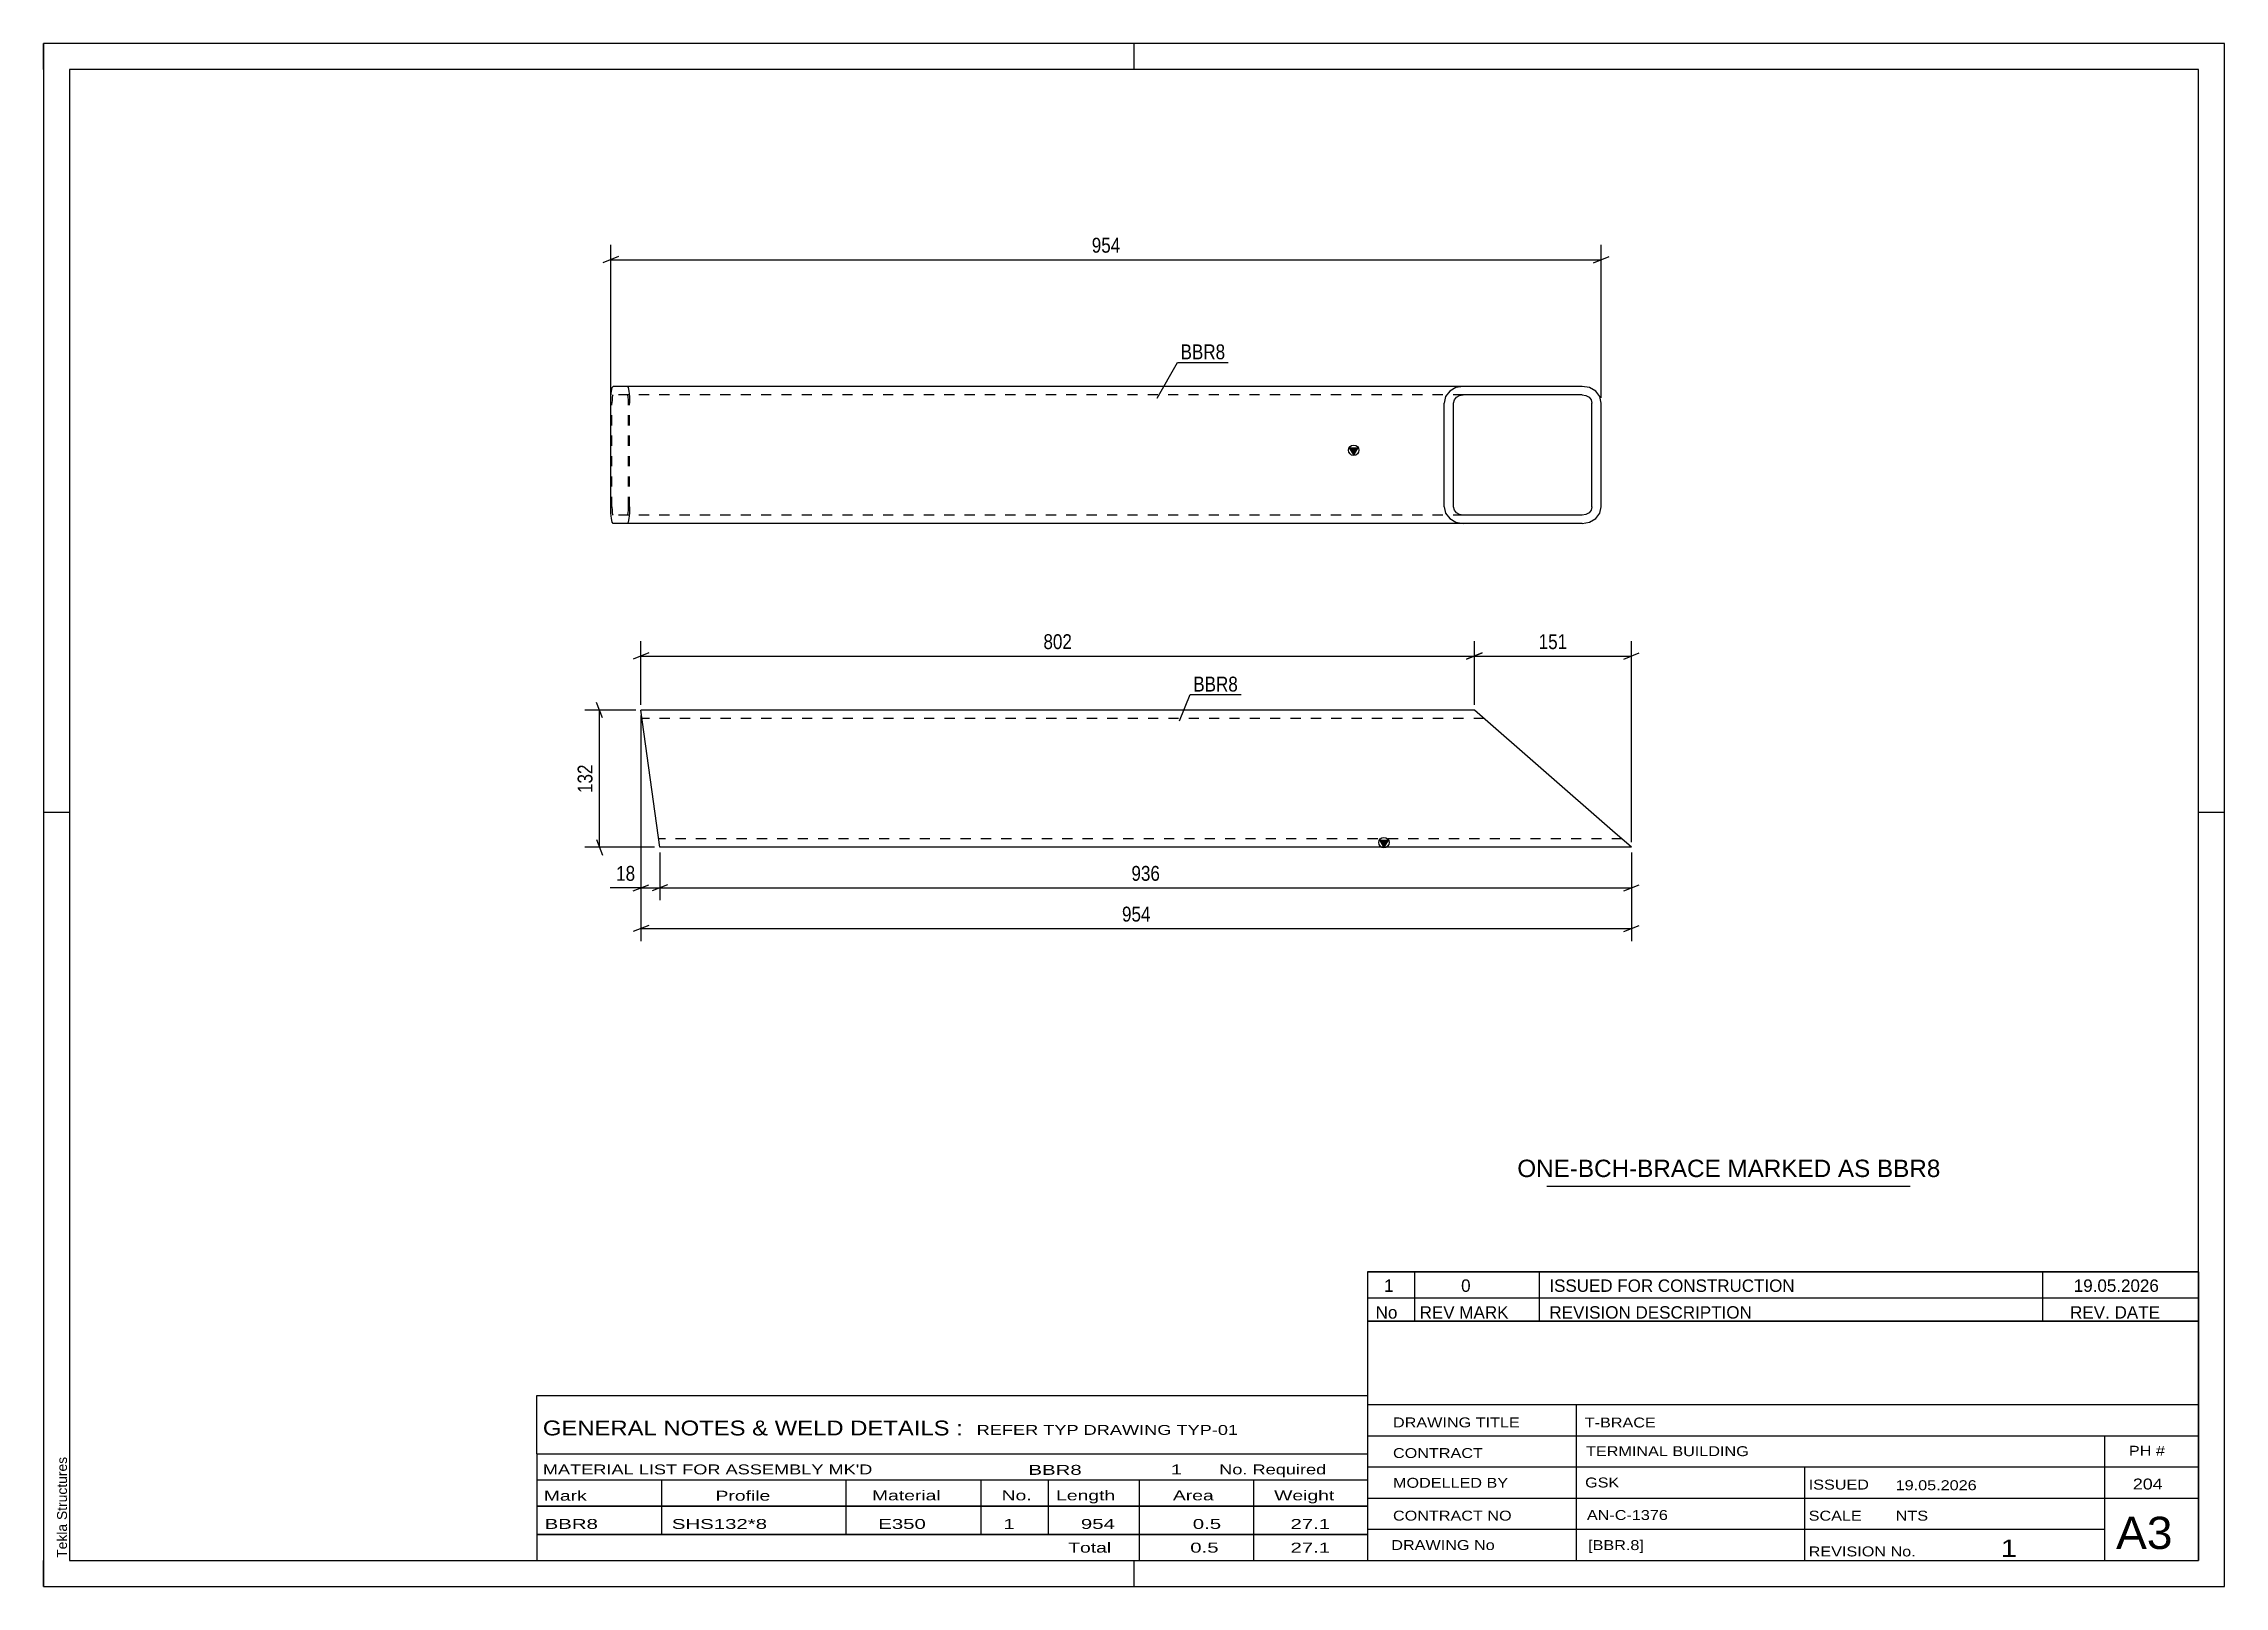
# Model space of a CAD drawing. Header units: millimetres. Extents: x 0 to 420, y 0 to 297.
import ezdxf

# ---------------------------------------------------------------- set-up
doc = ezdxf.new("R2010")
doc.units = ezdxf.units.MM
doc.linetypes.add('DXK_LINE_DOT2', pattern=[3.9198, 1.9599, -1.9599])
doc.styles.add('Arial', font='ARIAL.TTF', dxfattribs={"height": 0.2})
doc.styles.add('Arial Narrow', font='ARIALN.TTF', dxfattribs={"height": 0.2})

# ---------------------------------------------------------------- blocks, each defined once
blk = doc.blocks.new('Unknown-491737279-1161')
at = {"color": 5, "linetype": 'Continuous'}
for p, q in [((420, 297), (0, 297)), ((0, 297), (0, 0)), ((0, 292), (0, 297)), ((210, 292), (210, 297)), ((420, 0), (420, 297)), ((415, 292), (5, 292)), ((5, 292), (5, 5)), ((415, 5), (415, 292)), ((5, 149), (0, 149)), ((420, 149), (415, 149)), ((0, 0), (0, 5)), ((5, 5), (415, 5)), ((210, 0), (210, 5)), ((0, 0), (420, 0))]:
    blk.add_line(p, q, dxfattribs=at)
at = {"color": 174, "linetype": 'Continuous', "style": 'Arial'}
blk.add_text('Tekla Structures', height=1.9102, rotation=90, dxfattribs=at).set_placement((4.5, 5.5))
blk = doc.blocks.new('Unknown-491737279-3048')
at = {"color": 7, "linetype": 'Continuous'}
for p, q in [((255, 51.05), (255, 5)), ((255, 51.05), (415, 51.05)), ((415, 51), (415, 5)), ((255, 35), (415, 35)), ((295.14, 35), (295.14, 5)), ((255, 29), (415, 29)), ((397, 5.05), (397, 28.9)), ((255, 23), (415, 23)), ((339.14, 23), (339.14, 5)), ((255, 17), (415, 17)), ((255, 11), (397, 11)), ((255, 5), (415, 5))]:
    blk.add_line(p, q, dxfattribs=at)
at = {"color": 7, "style": 'Arial Narrow'}
for s, height, width, p in [('DRAWING TITLE', 1.9089, 1.425378, (259.88, 30.61)), ('T-BRACE', 1.909, 1.425378, (296.81, 30.59)), ('CONTRACT', 1.909, 1.425378, (259.88, 24.71)), ('TERMINAL BUILDING', 1.9089, 1.425378, (297.06, 25.07)), ('MODELLED BY', 1.9089, 1.425378, (259.88, 18.98)), ('GSK', 1.909, 1.425378, (296.88, 19.04)), ('ISSUED', 1.909, 1.425378, (339.94, 18.64)), ('19.05.2026', 1.909, 1.425378, (356.69, 18.52)), ('CONTRACT NO', 1.9089, 1.425378, (259.88, 12.66)), ('AN-C-1376', 1.909, 1.425378, (297.23, 12.78)), ('SCALE', 1.909, 1.425378, (339.94, 12.65)), ('A3', 6.204, 1.25, (399.14, 7.2)), ('DRAWING No', 1.909, 1.425378, (259.56, 7)), ('[BBR.8]', 1.909, 1.425378, (297.46, 6.99)), ('1', 3.34, 1.5, (376.91, 5.68)), ('REVISION No.', 1.9089, 1.425378, (339.94, 5.77))]:
    blk.add_text(s, height=height, dxfattribs=dict(at, width=width)).set_placement(p)
at = {"color": 7, "linetype": 'Continuous', "style": 'Arial Narrow'}
for s, height, width, p in [('PH #', 1.909, 1.43, (401.6, 25.15)), ('204', 2.1, 1.43, (402.37, 18.65)), ('NTS', 1.909, 1.425378, (356.7, 12.65))]:
    blk.add_text(s, height=height, dxfattribs=dict(at, width=width)).set_placement(p)
blk = doc.blocks.new('Unknown-491737279-3049')
at = {"color": 7, "linetype": 'Continuous'}
for p, q in [((95, 36.75), (255, 36.75)), ((95, 25.5), (95, 36.75)), ((255, 36.75), (255, 25.5)), ((95, 25.5), (255, 25.5)), ((95, 25.5), (95, 20.5)), ((255, 25.5), (255, 20.5)), ((95, 20.5), (255, 20.5)), ((95, 20.5), (95, 15.5)), ((119, 20.5), (119, 15.5)), ((154.5, 20.5), (154.5, 15.5)), ((180.5, 20.5), (180.5, 15.5)), ((193.5, 20.5), (193.5, 15.5)), ((211, 20.5), (211, 15.5)), ((233, 20.5), (233, 15.5)), ((255, 20.5), (255, 15.5)), ((95, 15.5), (255, 15.5)), ((95, 15.45), (95, 10.05)), ((95, 15.45), (255, 15.45)), ((119, 15.5), (119, 10)), ((154.5, 15.5), (154.5, 10)), ((180.5, 15.5), (180.5, 10)), ((193.5, 15.5), (193.5, 10)), ((211, 15.5), (211, 10)), ((233, 15.5), (233, 10)), ((255, 15.45), (255, 10.05)), ((95, 10.05), (255, 10.05)), ((95, 10), (255, 10)), ((95, 10), (95, 5)), ((211, 10), (211, 5)), ((233, 10), (233, 5)), ((255, 10), (255, 5)), ((95, 5), (255, 5))]:
    blk.add_line(p, q, dxfattribs=at)
at = {"color": 7, "style": 'Arial Narrow'}
for s, height, width, p in [('GENERAL NOTES & WELD DETAILS :', 2.8633, 1.4, (96.15, 29.06)), ('REFER TYP DRAWING TYP-01', 1.9089, 1.6, (179.7, 29.16)), ("MATERIAL LIST FOR ASSEMBLY MK'D", 1.9089, 1.6, (96.15, 21.56)), ('BBR8', 1.909, 1.794707, (189.67, 21.47)), ('1', 1.91, 1.794707, (217.08, 21.56)), ('No. Required', 1.9089, 1.6, (226.41, 21.56)), ('Mark', 1.909, 1.7, (96.34, 16.5)), ('Profile', 1.909, 1.7, (129.41, 16.5)), ('Material', 1.909, 1.7, (159.54, 16.56)), ('No.', 1.909, 1.7, (184.5, 16.56)), ('Length', 1.909, 1.7, (195, 16.56)), ('Area', 1.909, 1.7, (217.5, 16.56)), ('Weight', 1.909, 1.7, (237, 16.56))]:
    blk.add_text(s, height=height, dxfattribs=dict(at, width=width)).set_placement(p)
at = {"color": 7, "linetype": 'Continuous', "style": 'Arial Narrow'}
for s, height, width, p in [('BBR8', 1.909, 1.794707, (96.5, 11.06)), ('SHS132*8', 1.909, 1.794707, (121, 11.06)), ('E350', 1.909, 1.794707, (160.74, 11.06)), ('1', 1.91, 1.794707, (184.86, 11.06)), ('954', 1.909, 1.794707, (199.77, 11.06)), ('0.5', 1.909, 1.794707, (221.32, 11.06)), ('27.1', 1.909, 1.794707, (240.14, 11.06)), ('Total', 1.909, 1.7, (197.33, 6.5)), ('0.5', 1.909, 1.794707, (220.83, 6.5)), ('27.1', 1.909, 1.794707, (240.14, 6.5))]:
    blk.add_text(s, height=height, dxfattribs=dict(at, width=width)).set_placement(p)
blk = doc.blocks.new('Unknown-491737279-3050')
at = {"color": 7, "linetype": 'Continuous'}
for p, q in [((255, 60.55), (415, 60.55)), ((415, 60.55), (255, 60.55)), ((255, 60.55), (255, 55.55)), ((264, 60.55), (264, 55.55)), ((288, 60.55), (288, 55.55)), ((385, 60.55), (385, 55.55)), ((415, 60.55), (415, 55.55)), ((255, 55.55), (415, 55.55)), ((255, 55.55), (255, 51.05)), ((255, 55.55), (415, 55.55)), ((264, 55.55), (264, 51.05)), ((288, 55.55), (288, 51.05)), ((385, 55.55), (385, 51.05)), ((415, 55.55), (415, 51.05)), ((415, 51.05), (255, 51.05))]:
    blk.add_line(p, q, dxfattribs=at)
at = {"color": 7, "linetype": 'Continuous', "style": 'Arial Narrow'}
for s, height, width, p in [('1', 2.39, 1.196471, (258.16, 56.7)), ('0', 2.39, 1.196471, (273, 56.7)), ('ISSUED FOR CONSTRUCTION', 2.3861, 1.196471, (290, 56.7)), ('19.05.2026', 2.386, 1.196471, (391, 56.7)), ('No', 2.386, 1.2, (256.54, 51.55)), ('REV MARK', 2.386, 1.2, (265, 51.55)), ('REVISION DESCRIPTION', 2.3861, 1.2, (290, 51.55)), ('REV. DATE', 2.386, 1.2, (390.28, 51.55))]:
    blk.add_text(s, height=height, dxfattribs=dict(at, width=width)).set_placement(p)
blk = doc.blocks.new('Unknown-491737279-3051')
at = {"color": 7, "linetype": 'Continuous'}
blk.add_line((289.5, 77.05), (359.5, 77.05), dxfattribs=at)
at = {"color": 7, "style": 'Arial'}
blk.add_text('ONE-BCH-BRACE MARKED AS BBR8', height=3.3428, dxfattribs=at).set_placement((283.82, 78.8))
blk = doc.blocks.new('Part-491737279-1532 - 1526')
at = {"linetype": 'Continuous'}
blk.add_hatch(color=2, dxfattribs=at).paths.add_polyline_path([(258.13, 142.28), (257.33, 143.68), (258.93, 143.68)])
at = {"color": 2, "linetype": 'Continuous'}
for p, q in [((275.55, 168.68), (115.05, 168.68)), ((118.68, 142.28), (115.05, 168.68)), ((302.15, 145.48), (275.55, 168.68)), ((258.13, 142.28), (257.33, 143.68)), ((257.33, 143.68), (258.93, 143.68)), ((258.93, 143.68), (258.13, 142.28)), ((305.82, 142.28), (302.15, 145.48)), ((305.82, 142.28), (118.68, 142.28))]:
    blk.add_line(p, q, dxfattribs=at)
at = {"color": 7, "linetype": 'DXK_LINE_DOT2'}
for p, q in [((277.38, 167.08), (115.27, 167.08)), ((118.46, 143.88), (118.44, 144)), ((303.98, 143.88), (118.46, 143.88)), ((302.85, 144.87), (303.45, 144.35)), ((303.45, 144.35), (303.55, 144.26)), ((303.55, 144.26), (303.84, 144)), ((303.84, 144), (303.98, 143.88))]:
    blk.add_line(p, q, dxfattribs=at)
at = {"color": 2, "linetype": 'Continuous'}
blk.add_circle((258.13, 143.18), 1, dxfattribs=at)
blk = doc.blocks.new('Part-491737279-1708 - 1702')
at = {"linetype": 'Continuous'}
blk.add_hatch(color=2, dxfattribs=at).paths.add_polyline_path([(252.31, 217.81), (251.51, 219.21), (253.11, 219.21)])
at = {"color": 2, "linetype": 'Continuous'}
for p, q in [((109.5, 230.77), (109.67, 231.01)), ((296.33, 231.01), (109.67, 231.01)), ((273.4, 231.01), (271.99, 230.77)), ((297.74, 230.77), (296.33, 231.01)), ((109.23, 227.81), (109.27, 229.04)), ((109.23, 207.81), (109.23, 227.81)), ((109.27, 229.04), (109.36, 230.07)), ((109.36, 230.07), (109.5, 230.77)), ((270.01, 229.04), (269.73, 227.81)), ((269.73, 207.81), (269.73, 227.81)), ((270.8, 230.07), (270.01, 229.04)), ((271.99, 230.77), (270.8, 230.07)), ((271.56, 227.81), (271.7, 228.42)), ((271.56, 207.81), (271.56, 227.81)), ((271.7, 228.42), (272.1, 228.94)), ((272.1, 228.94), (272.69, 229.29)), ((272.69, 229.29), (273.4, 229.41)), ((296.33, 229.41), (273.4, 229.41)), ((296.33, 229.41), (297.03, 229.29)), ((297.03, 229.29), (297.63, 228.94)), ((297.63, 228.94), (298.03, 228.42)), ((298.93, 230.07), (297.74, 230.77)), ((298.03, 228.42), (298.17, 227.81)), ((298.17, 207.81), (298.17, 227.81)), ((299.72, 229.04), (298.93, 230.07)), ((300, 227.81), (299.72, 229.04)), ((300, 207.81), (300, 227.81)), ((252.31, 217.81), (251.51, 219.21)), ((251.51, 219.21), (253.11, 219.21)), ((253.11, 219.21), (252.31, 217.81)), ((109.27, 206.59), (109.23, 207.81)), ((109.36, 205.55), (109.27, 206.59)), ((269.73, 207.81), (270.01, 206.59)), ((270.01, 206.59), (270.8, 205.55)), ((271.7, 207.2), (271.56, 207.81)), ((272.1, 206.68), (271.7, 207.2)), ((272.69, 206.33), (272.1, 206.68)), ((273.4, 206.21), (272.69, 206.33)), ((296.33, 206.21), (273.4, 206.21)), ((297.03, 206.33), (296.33, 206.21)), ((297.63, 206.68), (297.03, 206.33)), ((298.03, 207.2), (297.63, 206.68)), ((298.17, 207.81), (298.03, 207.2)), ((298.93, 205.55), (299.72, 206.59)), ((299.72, 206.59), (300, 207.81)), ((109.5, 204.86), (109.36, 205.55)), ((109.67, 204.61), (109.5, 204.86)), ((296.33, 204.61), (109.67, 204.61)), ((270.8, 205.55), (271.99, 204.86)), ((271.99, 204.86), (273.4, 204.61)), ((296.33, 204.61), (297.74, 204.86)), ((297.74, 204.86), (298.93, 205.55))]:
    blk.add_line(p, q, dxfattribs=at)
at = {"color": 7, "linetype": 'DXK_LINE_DOT2'}
for p, q in [((112.42, 231.01), (112.59, 230.77)), ((109.47, 228.42), (109.45, 227.81)), ((109.45, 207.81), (109.45, 227.81)), ((109.52, 228.94), (109.47, 228.42)), ((109.59, 229.29), (109.52, 228.94)), ((109.67, 229.41), (109.59, 229.29)), ((273.4, 229.41), (109.67, 229.41)), ((112.5, 229.29), (112.42, 229.41)), ((112.55, 229.04), (112.5, 229.29)), ((112.57, 228.94), (112.55, 229.04)), ((112.62, 228.42), (112.57, 228.94)), ((112.59, 230.77), (112.73, 230.07)), ((112.64, 227.81), (112.62, 228.42)), ((112.64, 207.81), (112.64, 227.81)), ((112.73, 230.07), (112.82, 229.04)), ((112.82, 229.04), (112.86, 227.81)), ((112.86, 207.81), (112.86, 227.81)), ((109.45, 207.81), (109.47, 207.2)), ((109.47, 207.2), (109.52, 206.68)), ((109.52, 206.68), (109.59, 206.33)), ((109.59, 206.33), (109.67, 206.21)), ((273.4, 206.21), (109.67, 206.21)), ((112.42, 206.21), (112.5, 206.33)), ((112.5, 206.33), (112.57, 206.68)), ((112.57, 206.68), (112.62, 207.2)), ((112.62, 207.2), (112.64, 207.81)), ((112.82, 206.59), (112.73, 205.55)), ((112.86, 207.81), (112.82, 206.59)), ((112.59, 204.86), (112.42, 204.61)), ((112.73, 205.55), (112.59, 204.86))]:
    blk.add_line(p, q, dxfattribs=at)
at = {"color": 2, "linetype": 'Continuous'}
blk.add_circle((252.31, 218.71), 1, dxfattribs=at)
blk = doc.blocks.new('StraightDimension-491737279-2701 - 1526')
at = {"color": 7, "linetype": 'Continuous'}
for p, q in [((115.05, 169.68), (115.05, 181.94)), ((275.55, 169.68), (275.55, 181.94)), ((116.55, 179.69), (113.55, 178.49)), ((115.05, 179.09), (275.55, 179.09)), ((274.05, 178.49), (277.05, 179.69))]:
    blk.add_line(p, q, dxfattribs=at)
at = {"color": 0}
blk.add_wipeout([(198.64, 179.84), (198.64, 184.04), (191.96, 184.04), (191.96, 179.84)], dxfattribs=at)
at = {"color": 3, "style": 'Arial Narrow'}
blk.add_text('802', height=2.863, dxfattribs=at).set_placement((192.56, 180.44))
blk = doc.blocks.new('StraightDimension-491737279-2850 - 1526')
at = {"color": 7, "linetype": 'Continuous'}
for p, q in [((115.05, 167.68), (115.05, 132.08)), ((118.68, 141.28), (118.68, 132.08)), ((113.55, 133.88), (116.55, 135.08)), ((115.05, 134.48), (118.68, 134.48)), ((120.18, 135.08), (117.18, 133.88))]:
    blk.add_line(p, q, dxfattribs=at)
at = {"color": 0}
blk.add_wipeout([(114.53, 135.23), (114.53, 139.43), (109.67, 139.43), (109.67, 135.23)], dxfattribs=at)
at = {"color": 7, "linetype": 'Continuous'}
blk.add_line((115.05, 134.48), (109.14, 134.48), dxfattribs=at)
blk.add_line((115.05, 134.48), (109.14, 134.48), dxfattribs=at)
at = {"color": 3, "style": 'Arial Narrow'}
blk.add_text('18', height=2.863, dxfattribs=at).set_placement((110.27, 135.83))
blk = doc.blocks.new('StraightDimension-491737279-2849 - 1526')
at = {"color": 7, "linetype": 'Continuous'}
for p, q in [((118.68, 141.28), (118.68, 132.08)), ((305.82, 141.28), (305.82, 132.08)), ((120.18, 135.08), (117.18, 133.88)), ((118.68, 134.48), (305.82, 134.48)), ((304.32, 133.88), (307.32, 135.08))]:
    blk.add_line(p, q, dxfattribs=at)
at = {"color": 0}
blk.add_wipeout([(215.59, 135.23), (215.59, 139.43), (208.91, 139.43), (208.91, 135.23)], dxfattribs=at)
at = {"color": 3, "style": 'Arial Narrow'}
blk.add_text('936', height=2.863, dxfattribs=at).set_placement((209.51, 135.83))
blk = doc.blocks.new('StraightDimension-491737279-2700 - 1526')
at = {"color": 7, "linetype": 'Continuous'}
for p, q in [((275.55, 169.68), (275.55, 181.94)), ((305.82, 143.28), (305.82, 181.94)), ((277.05, 179.69), (274.05, 178.49)), ((275.55, 179.09), (305.82, 179.09)), ((304.32, 178.49), (307.32, 179.69))]:
    blk.add_line(p, q, dxfattribs=at)
at = {"color": 0}
blk.add_wipeout([(294.02, 179.84), (294.02, 184.04), (287.34, 184.04), (287.34, 179.84)], dxfattribs=at)
at = {"color": 3, "style": 'Arial Narrow'}
blk.add_text('151', height=2.863, dxfattribs=at).set_placement((287.94, 180.44))
blk = doc.blocks.new('StraightDimension-491737279-2746 - 1526')
at = {"color": 7, "linetype": 'Continuous'}
for p, q in [((115.05, 167.68), (115.05, 124.24)), ((305.82, 141.28), (305.82, 124.24)), ((116.55, 127.24), (113.55, 126.04)), ((115.05, 126.64), (305.82, 126.64)), ((304.32, 126.04), (307.32, 127.24))]:
    blk.add_line(p, q, dxfattribs=at)
at = {"color": 0}
blk.add_wipeout([(213.78, 127.39), (213.78, 131.59), (207.09, 131.59), (207.09, 127.39)], dxfattribs=at)
at = {"color": 3, "style": 'Arial Narrow'}
blk.add_text('954', height=2.863, dxfattribs=at).set_placement((207.69, 127.99))
blk = doc.blocks.new('StraightDimension-491737279-2758 - 1526')
at = {"color": 7, "linetype": 'Continuous'}
for p, q in [((114.05, 168.68), (104.21, 168.68)), ((107.66, 167.18), (106.46, 170.18)), ((107.06, 142.28), (107.06, 168.68)), ((106.46, 143.78), (107.66, 140.78)), ((117.68, 142.28), (104.21, 142.28))]:
    blk.add_line(p, q, dxfattribs=at)
at = {"color": 0}
blk.add_wipeout([(106.31, 158.82), (102.11, 158.82), (102.11, 152.14), (106.31, 152.14)], dxfattribs=at)
at = {"color": 3, "style": 'Arial Narrow'}
blk.add_text('132', height=2.863, rotation=90.0002, dxfattribs=at).set_placement((105.71, 152.74))
blk = doc.blocks.new('StraightDimension-491737279-1710 - 1702')
at = {"color": 7, "linetype": 'Continuous'}
for p, q in [((109.23, 228.96), (109.23, 258.26)), ((300, 228.81), (300, 258.26)), ((110.73, 256.01), (107.73, 254.81)), ((109.23, 255.41), (300, 255.41)), ((298.5, 254.81), (301.5, 256.01))]:
    blk.add_line(p, q, dxfattribs=at)
at = {"color": 0}
blk.add_wipeout([(207.96, 256.16), (207.96, 260.36), (201.27, 260.36), (201.27, 256.16)], dxfattribs=at)
at = {"color": 3, "style": 'Arial Narrow'}
blk.add_text('954', height=2.863, dxfattribs=at).set_placement((201.87, 256.76))
blk = doc.blocks.new('Mark-491737279-1528 - 1526')
at = {"color": 0}
blk.add_wipeout([(230.01, 172.27), (230.01, 175.27), (221.42, 175.27), (221.42, 172.27)], dxfattribs=at)
blk.add_wipeout([(230.01, 172.27), (230.01, 175.27), (221.42, 175.27), (221.42, 172.27)], dxfattribs=at)
at = {"color": 30, "linetype": 'Continuous'}
for p, q in [((218.78, 166.62), (220.82, 171.67)), ((220.82, 171.67), (230.61, 171.67))]:
    blk.add_line(p, q, dxfattribs=at)
at = {"color": 3, "style": 'Arial Narrow'}
blk.add_text('BBR8', height=2.863, dxfattribs=at).set_placement((221.42, 172.27))
blk = doc.blocks.new('Mark-491737279-1704 - 1702')
at = {"color": 0}
blk.add_wipeout([(227.56, 236.23), (227.56, 239.23), (218.98, 239.23), (218.98, 236.23)], dxfattribs=at)
blk.add_wipeout([(227.56, 236.23), (227.56, 239.23), (218.98, 239.23), (218.98, 236.23)], dxfattribs=at)
at = {"color": 30, "linetype": 'Continuous'}
for p, q in [((214.47, 228.77), (218.38, 235.63)), ((218.38, 235.63), (228.16, 235.63))]:
    blk.add_line(p, q, dxfattribs=at)
at = {"color": 3, "style": 'Arial Narrow'}
blk.add_text('BBR8', height=2.863, dxfattribs=at).set_placement((218.98, 236.23))

msp = doc.modelspace()

# ---------------------------------------------------------------- block references
for name in ['Unknown-491737279-1161', 'Part-491737279-1708 - 1702', 'Part-491737279-1532 - 1526', 'Unknown-491737279-3051', 'Unknown-491737279-3050', 'Unknown-491737279-3048', 'Unknown-491737279-3049']:
    msp.add_blockref(name, (0, 0))

# ---------------------------------------------------------------- next in the draw order: block references
for name in ['StraightDimension-491737279-1710 - 1702', 'StraightDimension-491737279-2701 - 1526']:
    msp.add_blockref(name, (0, 0))

# ---------------------------------------------------------------- next in the draw order: block references
for name in ['Mark-491737279-1704 - 1702', 'StraightDimension-491737279-2850 - 1526']:
    msp.add_blockref(name, (0, 0))

# ---------------------------------------------------------------- next in the draw order: block references
msp.add_blockref('StraightDimension-491737279-2849 - 1526', (0, 0))

# ---------------------------------------------------------------- next in the draw order: block references
msp.add_blockref('StraightDimension-491737279-2700 - 1526', (0, 0))

# ---------------------------------------------------------------- next in the draw order: block references
msp.add_blockref('StraightDimension-491737279-2746 - 1526', (0, 0))

# ---------------------------------------------------------------- next in the draw order: block references
for name in ['Mark-491737279-1528 - 1526', 'StraightDimension-491737279-2758 - 1526']:
    msp.add_blockref(name, (0, 0))

doc.saveas('drawing.dxf')
